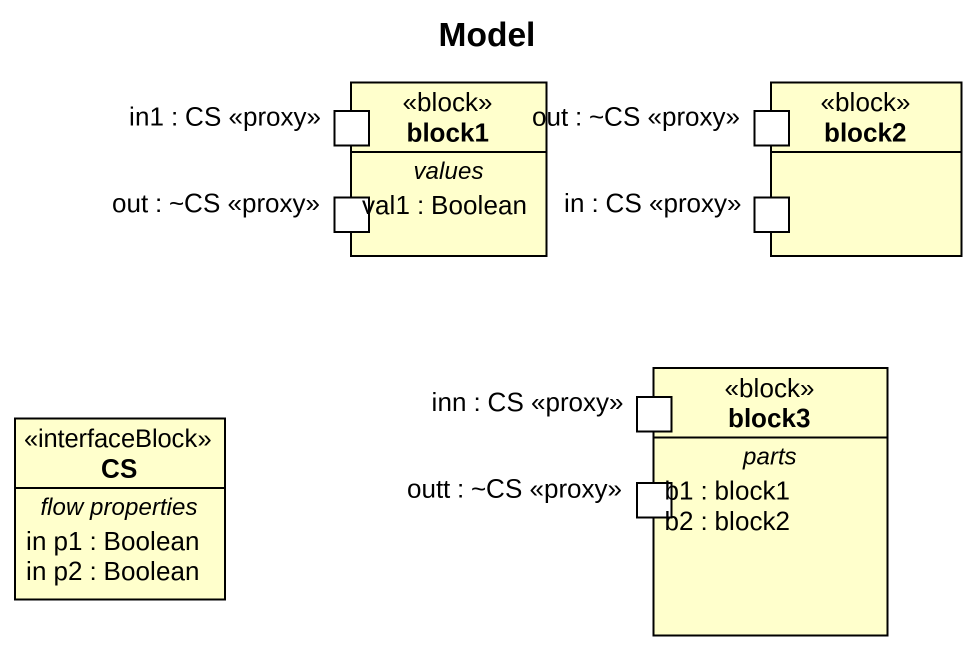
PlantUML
@startuml
title Model
allowmixing
hide circle
hide empty members
class block1 <<block>> {
  -- values --
  val1 : Boolean
  -- ports --
  in1 : CS <<proxy>>
  out : ~CS <<proxy>>
}
rectangle block2 <<block>> {
  port "out : ~CS <<proxy>>" as out_CS_proxy_2
  port "in : CS <<proxy>>" as in_CS_proxy
}
class CS <<interfaceBlock>> {
  -- flow properties --
  in p1 : Boolean
  in p2 : Boolean
}
class block3 <<block>> {
  -- parts --
  b1 : block1
  b2 : block2
  -- ports --
  inn : CS <<proxy>>
  outt : ~CS <<proxy>>
}
@enduml
